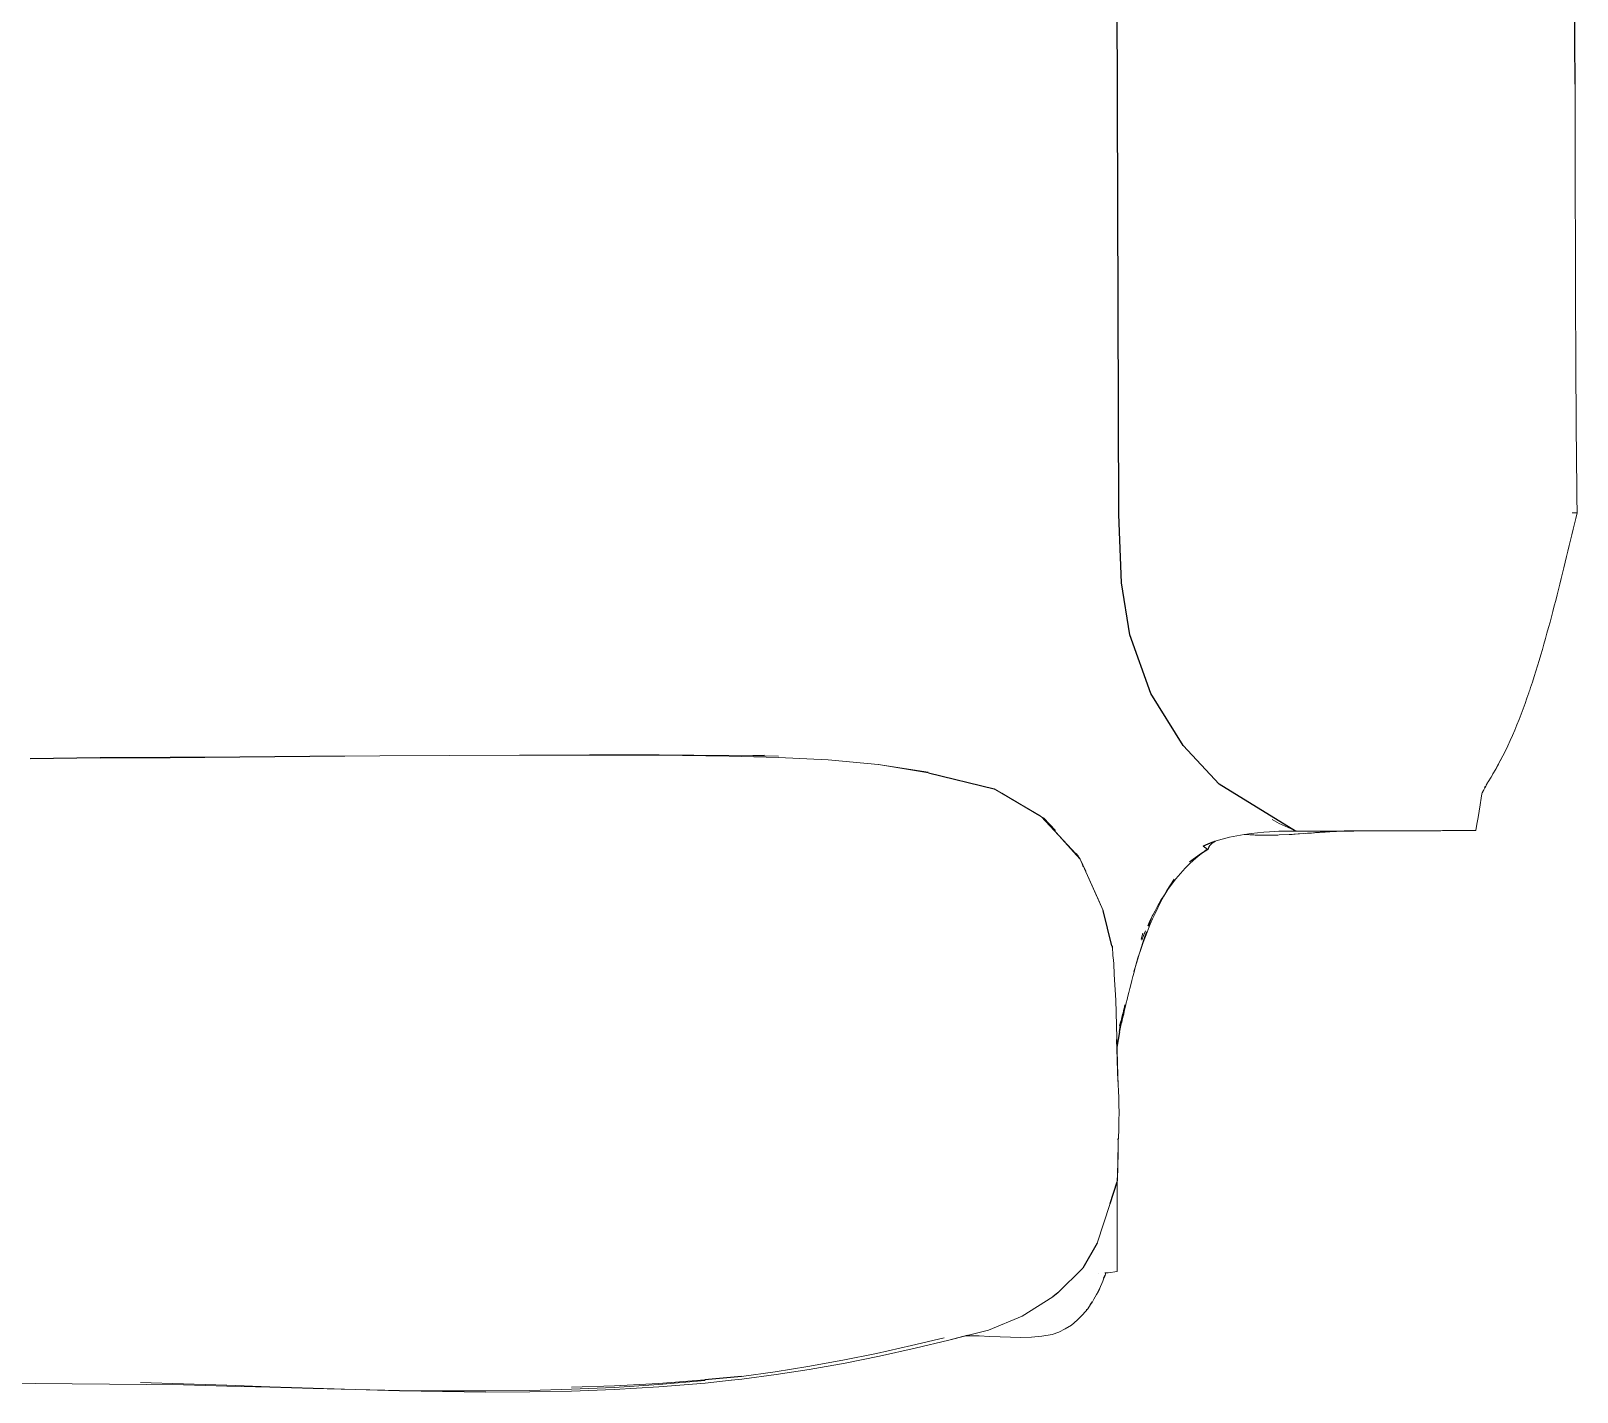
# Model space of a CAD drawing. Header units: inches. Extents: x -2 to 764, y -6 to 562.
# Drawn here: x 106.7 to 123.97, y 133.15 to 148.35 of the extents above; entities that cross this region are included whole.
import ezdxf

# ---------------------------------------------------------------- set-up
doc = ezdxf.new("R2010")
doc.units = ezdxf.units.IN
doc.header["$MEASUREMENT"] = 0
doc.layers.get('0').update_dxf_attribs({"true_color": 0xffffff})
doc.layers.add('SEAT', color=5, linetype='Continuous')

# ---------------------------------------------------------------- blocks, each defined once
blk = doc.blocks.new('LSD223X_0P')
at = {"layer": 'SEAT', "lineweight": 0}
for p, q in [((-15.798, -1.753), (-15.779, 0.68)), ((-15.812, -2.235), (-15.798, -1.753)), ((-15.826, -2.717), (-15.812, -2.235)), ((-15.839, -3.199), (-15.826, -2.717)), ((-15.852, -3.667), (-15.839, -3.199)), ((-15.851, -3.668), (-15.839, -3.199)), ((-15.866, -4.163), (-15.852, -3.667)), ((-15.861, -4.163), (-15.851, -3.668)), ((-15.875, -4.643), (-15.866, -4.163)), ((-15.867, -4.643), (-15.861, -4.163)), ((-15.88, -5.127), (-15.875, -4.643)), ((-15.867, -5.127), (-15.867, -4.643)), ((-15.878, -5.619), (-15.88, -5.127)), ((-15.862, -5.62), (-15.867, -5.127)), ((-15.869, -6.087), (-15.878, -5.619)), ((-15.849, -6.087), (-15.862, -5.62)), ((-15.851, -6.563), (-15.869, -6.087)), ((-15.828, -6.563), (-15.849, -6.087)), ((-15.796, -7.061), (-15.828, -6.563)), ((-15.822, -7.06), (-15.851, -6.563)), ((-15.779, -7.577), (-15.822, -7.06)), ((-15.75, -7.58), (-15.796, -7.061)), ((-15.747, -7.87), (-15.779, -7.577)), ((-15.735, -7.987), (-15.747, -7.873)), ((-15.684, -8.371), (-15.735, -7.987)), ((-15.653, -8.361), (-15.705, -7.984)), ((-15.626, -8.742), (-15.684, -8.371)), ((-15.595, -8.724), (-15.653, -8.361)), ((-15.555, -9.143), (-15.626, -8.742)), ((-15.524, -9.117), (-15.595, -8.724)), ((-15.479, -9.524), (-15.555, -9.143)), ((-15.448, -9.491), (-15.524, -9.117)), ((-15.361, -9.882), (-15.448, -9.491)), ((-15.391, -9.923), (-15.479, -9.524)), ((-15.301, -10.299), (-15.391, -9.923)), ((-15.272, -10.25), (-15.361, -9.882)), ((-15.252, -10.492), (-15.301, -10.299)), ((-15.245, -10.509), (-15.301, -10.299)), ((-15.253, -10.638), (-15.25, -10.52)), ((-15.25, -10.52), (-15.252, -10.491)), ((-15.258, -10.755), (-15.253, -10.638)), ((-15.267, -10.989), (-15.263, -10.872)), ((-15.263, -10.872), (-15.258, -10.755)), ((-15.269, -11.106), (-15.267, -10.989)), ((-15.265, -11.223), (-15.269, -11.106)), ((-15.254, -11.339), (-15.265, -11.223)), ((-15.235, -11.454), (-15.254, -11.339)), ((-15.21, -11.528), (-15.235, -11.454)), ((-15.175, -11.6), (-15.21, -11.528)), ((-15.131, -11.669), (-15.175, -11.6)), ((-15.078, -11.734), (-15.131, -11.669)), ((-15.017, -11.795), (-15.078, -11.734)), ((-9.881, -11.727), (-9.926, -11.767)), ((-9.873, -11.724), (-9.903, -11.752)), ((-9.89, -11.744), (-9.903, -11.752)), ((-9.865, -11.72), (-9.89, -11.744)), ((-9.879, -11.735), (-9.89, -11.744)), ((-9.858, -11.716), (-9.879, -11.735)), ((-9.868, -11.726), (-9.879, -11.735)), ((-14.948, -11.852), (-15.017, -11.795)), ((-14.948, -11.852), (-14.962, -11.84)), ((-14.903, -11.883), (-14.948, -11.852)), ((-14.841, -11.921), (-14.872, -11.904)), ((-9.951, -11.78), (-10.109, -11.85)), ((-9.98, -11.791), (-10.012, -11.801)), ((-9.951, -11.78), (-9.98, -11.791)), ((-9.926, -11.767), (-9.951, -11.78)), ((-9.903, -11.752), (-9.926, -11.767)), ((-14.777, -11.957), (-14.789, -11.951)), ((-14.639, -12.02), (-14.728, -11.982)), ((-14.607, -12.031), (-14.639, -12.02)), ((-14.549, -12.054), (-14.574, -12.045)), ((-14.559, -11.975), (-14.559, -11.975)), ((-14.559, -11.975), (-14.559, -11.975)), ((-14.546, -12.079), (-14.546, -12.079)), ((-14.532, -12.182), (-14.546, -12.079)), ((-10.374, -11.968), (-10.5, -12.024)), ((-14.489, -12.182), (-14.532, -12.182)), ((-14.475, -12.182), (-14.532, -12.182)), ((-14.484, -12.182), (-14.489, -12.182)), ((-14.418, -12.182), (-14.475, -12.182)), ((-14.47, -12.182), (-14.47, -12.182)), ((-14.447, -12.182), (-14.461, -12.182)), ((-14.433, -12.182), (-14.447, -12.182)), ((-14.447, -12.182), (-14.447, -12.182)), ((-14.427, -12.182), (-14.431, -12.182)), ((-14.425, -12.182), (-14.427, -12.182)), ((-14.427, -12.182), (-14.427, -12.182)), ((-14.427, -12.182), (-14.427, -12.182)), ((-14.36, -12.182), (-14.418, -12.182)), ((-14.418, -12.182), (-14.418, -12.182)), ((-14.408, -12.182), (-14.411, -12.182)), ((-14.398, -12.182), (-14.408, -12.182)), ((-14.404, -12.182), (-14.406, -12.182)), ((-14.361, -12.182), (-14.404, -12.182)), ((-14.404, -12.182), (-14.404, -12.182)), ((-14.404, -12.182), (-14.404, -12.182)), ((-14.361, -12.181), (-14.361, -12.182)), ((-14.353, -12.182), (-14.361, -12.182)), ((-14.303, -12.182), (-14.36, -12.182)), ((-14.36, -12.182), (-14.36, -12.182)), ((-14.347, -12.182), (-14.352, -12.182)), ((-14.334, -12.182), (-14.347, -12.182)), ((-14.347, -12.182), (-14.347, -12.182)), ((-14.323, -12.182), (-14.336, -12.182)), ((-14.321, -12.182), (-14.323, -12.182)), ((-14.32, -12.182), (-14.321, -12.182)), ((-14.321, -12.182), (-14.321, -12.182)), ((-14.321, -12.182), (-14.321, -12.182)), ((-14.319, -12.182), (-14.32, -12.182)), ((-14.318, -12.181), (-14.319, -12.182)), ((-14.319, -12.181), (-14.319, -12.182)), ((-14.306, -12.182), (-14.319, -12.182)), ((-14.299, -12.181), (-14.303, -12.182)), ((-14.246, -12.181), (-14.303, -12.182)), ((-14.303, -12.182), (-14.303, -12.182)), ((-14.285, -12.181), (-14.292, -12.181)), ((-14.272, -12.181), (-14.285, -12.181)), ((-14.276, -12.181), (-14.279, -12.181)), ((-14.234, -12.181), (-14.276, -12.181)), ((-14.276, -12.181), (-14.276, -12.181)), ((-14.276, -12.181), (-14.276, -12.181)), ((-14.188, -12.181), (-14.246, -12.181)), ((-14.246, -12.181), (-14.246, -12.181)), ((-14.231, -12.181), (-14.234, -12.181)), ((-14.233, -12.181), (-14.234, -12.181)), ((-14.234, -12.181), (-14.234, -12.181)), ((-14.223, -12.181), (-14.233, -12.181)), ((-14.21, -12.181), (-14.223, -12.181)), ((-14.216, -12.181), (-14.217, -12.181)), ((-14.215, -12.181), (-14.216, -12.181)), ((-14.216, -12.181), (-14.216, -12.181)), ((-14.216, -12.181), (-14.216, -12.181)), ((-14.191, -12.181), (-14.207, -12.181)), ((-14.178, -12.181), (-14.191, -12.181)), ((-14.191, -12.181), (-14.191, -12.181)), ((-14.191, -12.181), (-14.191, -12.181)), ((-14.132, -12.181), (-14.188, -12.181)), ((-14.162, -12.181), (-14.173, -12.181)), ((-14.15, -12.181), (-14.162, -12.181)), ((-14.149, -12.181), (-14.152, -12.181)), ((-14.115, -12.181), (-14.149, -12.181)), ((-14.149, -12.181), (-14.149, -12.181)), ((-14.149, -12.181), (-14.149, -12.181)), ((-14.076, -12.181), (-14.132, -12.181)), ((-14.101, -12.181), (-14.116, -12.181)), ((-14.111, -12.181), (-14.114, -12.181)), ((-14.11, -12.181), (-14.111, -12.181)), ((-14.111, -12.181), (-14.111, -12.181)), ((-14.111, -12.181), (-14.111, -12.181)), ((-14.089, -12.181), (-14.101, -12.181)), ((-14.064, -12.181), (-14.078, -12.181)), ((-14.02, -12.18), (-14.076, -12.181)), ((-14.057, -12.181), (-14.064, -12.181)), ((-14.064, -12.181), (-14.064, -12.181)), ((-14.064, -12.181), (-14.064, -12.181)), ((-14.04, -12.181), (-14.059, -12.181)), ((-14.029, -12.181), (-14.04, -12.181)), ((-14.022, -12.18), (-14.025, -12.18)), ((-14.013, -12.18), (-14.022, -12.18)), ((-14.022, -12.18), (-14.022, -12.18)), ((-14.022, -12.18), (-14.022, -12.18)), ((-13.963, -12.18), (-14.02, -12.18)), ((-14.007, -12.18), (-14.011, -12.18)), ((-14.004, -12.18), (-14.007, -12.18)), ((-14.007, -12.18), (-14.007, -12.18)), ((-14.007, -12.18), (-14.007, -12.18)), ((-13.979, -12.18), (-14.003, -12.18)), ((-13.968, -12.18), (-13.979, -12.18)), ((-13.909, -12.18), (-13.963, -12.18)), ((-13.918, -12.18), (-13.948, -12.18)), ((-13.938, -12.18), (-13.946, -12.18)), ((-13.936, -12.18), (-13.938, -12.18)), ((-13.938, -12.18), (-13.938, -12.18)), ((-13.938, -12.18), (-13.938, -12.18)), ((-13.911, -12.18), (-13.918, -12.18)), ((-13.851, -12.18), (-13.909, -12.18)), ((-13.858, -12.18), (-13.901, -12.18)), ((-13.896, -12.18), (-13.898, -12.18)), ((-13.892, -12.18), (-13.896, -12.18)), ((-13.896, -12.18), (-13.896, -12.18)), ((-13.896, -12.18), (-13.896, -12.18)), ((-13.798, -12.18), (-13.858, -12.18)), ((-13.796, -12.18), (-13.851, -12.18)), ((-13.738, -12.179), (-13.798, -12.18)), ((-13.74, -12.179), (-13.796, -12.18)), ((-13.685, -12.179), (-13.74, -12.179)), ((-13.678, -12.179), (-13.738, -12.179)), ((-13.631, -12.179), (-13.685, -12.179)), ((-13.633, -12.179), (-13.678, -12.179)), ((-13.619, -12.179), (-13.631, -12.179)), ((-13.577, -12.179), (-13.631, -12.179)), ((-13.561, -12.179), (-13.619, -12.179)), ((-13.521, -12.179), (-13.577, -12.179)), ((-13.548, -12.18), (-13.573, -12.179)), ((-13.502, -12.179), (-13.561, -12.179)), ((-13.496, -12.183), (-13.548, -12.18)), ((-13.371, -12.187), (-13.496, -12.183)), ((-13.438, -12.185), (-13.496, -12.183)), ((-13.314, -12.189), (-13.438, -12.185)), ((-13.314, -12.189), (-13.371, -12.187)), ((-13.253, -12.191), (-13.314, -12.189)), ((-13.195, -12.192), (-13.253, -12.191)), ((-13.137, -12.193), (-13.195, -12.192)), ((-13.081, -12.193), (-13.137, -12.193)), ((-13.062, -12.193), (-13.081, -12.193)), ((-12.943, -12.199), (-13.044, -12.195)), ((-12.847, -12.201), (-12.943, -12.199)), ((-12.757, -12.202), (-12.847, -12.201)), ((-12.671, -12.201), (-12.757, -12.202)), ((-12.591, -12.199), (-12.671, -12.201)), ((-12.516, -12.196), (-12.591, -12.199)), ((-11.5, -12.165), (-12.343, -12.188)), ((-11.84, -12.209), (-11.857, -12.205)), ((-11.823, -12.213), (-11.84, -12.209)), ((-11.805, -12.217), (-11.823, -12.213)), ((-11.786, -12.222), (-11.805, -12.217)), ((-11.775, -12.212), (-11.791, -12.208)), ((-11.767, -12.227), (-11.786, -12.222)), ((-11.76, -12.216), (-11.775, -12.212)), ((-11.748, -12.232), (-11.767, -12.227)), ((-11.745, -12.219), (-11.76, -12.216)), ((-11.727, -12.237), (-11.748, -12.232)), ((-11.729, -12.224), (-11.745, -12.219)), ((-11.712, -12.228), (-11.729, -12.224)), ((-11.706, -12.242), (-11.727, -12.237)), ((-11.696, -12.232), (-11.712, -12.228)), ((-11.682, -12.248), (-11.706, -12.242)), ((-11.678, -12.237), (-11.696, -12.232)), ((-11.657, -12.254), (-11.682, -12.248)), ((-11.661, -12.242), (-11.678, -12.237)), ((-11.642, -12.247), (-11.661, -12.242)), ((-11.629, -12.26), (-11.657, -12.254)), ((-11.622, -12.252), (-11.642, -12.247)), ((-11.6, -12.268), (-11.629, -12.26)), ((-11.601, -12.257), (-11.622, -12.252)), ((-11.578, -12.263), (-11.601, -12.257)), ((-11.5, -12.165), (-11.562, -12.165)), ((-11.058, -12.138), (-11.092, -12.142)), ((-11.026, -12.135), (-11.058, -12.138)), ((-11.005, -12.134), (-11.026, -12.135)), ((-10.984, -12.132), (-11.005, -12.134)), ((-10.964, -12.131), (-10.984, -12.132)), ((-10.943, -12.129), (-10.964, -12.131)), ((-10.922, -12.128), (-10.943, -12.129)), ((-10.895, -12.121), (-10.922, -12.128)), ((-10.901, -12.127), (-10.922, -12.128)), ((-10.898, -12.126), (-10.901, -12.127)), ((-10.897, -12.126), (-10.901, -12.127)), ((-11.567, -12.275), (-11.6, -12.268)), ((-11.553, -12.27), (-11.578, -12.263)), ((-11.532, -12.283), (-11.567, -12.275)), ((-11.495, -12.292), (-11.532, -12.283)), ((-11.456, -12.301), (-11.495, -12.292)), ((-11.415, -12.311), (-11.456, -12.301)), ((-11.373, -12.321), (-11.415, -12.311)), ((-11.329, -12.332), (-11.373, -12.321)), ((-11.282, -12.344), (-11.329, -12.332)), ((-11.236, -12.356), (-11.282, -12.344)), ((-11.187, -12.369), (-11.236, -12.356)), ((-11.136, -12.383), (-11.187, -12.369)), ((-11.135, -12.381), (-11.182, -12.367)), ((-11.038, -12.41), (-11.136, -12.383)), ((-11.087, -12.395), (-11.135, -12.381)), ((-11.038, -12.41), (-11.087, -12.395)), ((-10.987, -12.427), (-11.082, -12.398)), ((-10.987, -12.427), (-11.038, -12.41)), ((-10.936, -12.444), (-10.998, -12.423)), ((-10.936, -12.444), (-10.987, -12.427)), ((-10.88, -12.463), (-10.936, -12.444)), ((-10.826, -12.483), (-10.88, -12.463)), ((-10.779, -12.475), (-10.83, -12.455)), ((-10.771, -12.504), (-10.826, -12.483)), ((-10.727, -12.497), (-10.779, -12.475)), ((-10.712, -12.527), (-10.771, -12.504)), ((-10.653, -12.551), (-10.712, -12.527)), ((-10.617, -12.547), (-10.672, -12.522)), ((-10.593, -12.577), (-10.653, -12.551)), ((-10.56, -12.575), (-10.617, -12.547)), ((-10.532, -12.605), (-10.593, -12.577)), ((-10.503, -12.604), (-10.56, -12.575)), ((-10.47, -12.634), (-10.532, -12.605)), ((-10.445, -12.636), (-10.503, -12.604)), ((-10.407, -12.666), (-10.47, -12.634)), ((-10.386, -12.67), (-10.445, -12.636)), ((-10.34, -12.702), (-10.407, -12.666)), ((-10.324, -12.709), (-10.386, -12.67)), ((-10.266, -12.747), (-10.34, -12.702)), ((-10.266, -12.747), (-10.324, -12.709)), ((-10.206, -12.79), (-10.266, -12.747)), ((-10.146, -12.837), (-10.206, -12.79)), ((-10.086, -12.887), (-10.146, -12.837)), ((-10.028, -12.941), (-10.086, -12.887)), ((-9.971, -12.998), (-10.028, -12.941)), ((-9.915, -13.058), (-9.971, -12.998)), ((-9.908, -13.055), (-9.957, -12.99)), ((-9.908, -13.055), (-9.915, -13.058)), ((-9.863, -13.122), (-9.915, -13.058)), ((-9.861, -13.123), (-9.908, -13.055)), ((-9.818, -13.195), (-9.863, -13.122)), ((-9.861, -13.123), (-9.863, -13.122)), ((-9.818, -13.195), (-9.861, -13.123)), ((-9.818, -13.195), (-9.819, -13.197)), ((-9.819, -13.197), (-9.816, -13.198)), ((-9.806, -13.178), (-9.818, -13.195)), ((-9.806, -13.178), (-9.818, -13.195)), ((-9.818, -13.195), (-9.815, -13.197)), ((-9.815, -13.197), (-9.816, -13.198)), ((-9.816, -13.198), (-9.813, -13.198)), ((-9.815, -13.197), (-9.812, -13.197)), ((-9.815, -13.197), (-9.813, -13.198)), ((-9.813, -13.198), (-9.809, -13.199)), ((-9.812, -13.197), (-9.809, -13.198)), ((-9.809, -13.198), (-9.806, -13.2)), ((-9.809, -13.199), (-9.806, -13.2)), ((-9.781, -13.141), (-9.806, -13.178)), ((-9.806, -13.178), (-9.804, -13.179)), ((-9.806, -13.2), (-9.803, -13.201)), ((-9.806, -13.2), (-9.802, -13.201)), ((-9.803, -13.201), (-9.8, -13.202)), ((-9.8, -13.202), (-9.797, -13.203)), ((-9.797, -13.203), (-9.794, -13.205)), ((-9.794, -13.205), (-9.791, -13.206)), ((-9.791, -13.206), (-9.788, -13.208)), ((-9.788, -13.208), (-9.785, -13.21)), ((-9.785, -13.21), (-9.782, -13.211)), ((-9.782, -13.211), (-9.779, -13.213)), ((-9.781, -13.141), (-9.779, -13.145)), ((-9.779, -13.145), (-9.777, -13.149)), ((-9.779, -13.213), (-9.777, -13.215)), ((-9.777, -13.149), (-9.776, -13.152)), ((-9.777, -13.215), (-9.774, -13.217)), ((-9.776, -13.152), (-9.774, -13.156)), ((-9.774, -13.156), (-9.772, -13.16)), ((-9.774, -13.217), (-9.771, -13.219)), ((-9.772, -13.16), (-9.771, -13.163)), ((-9.771, -13.163), (-9.769, -13.167)), ((-9.771, -13.219), (-9.768, -13.222)), ((-9.769, -13.167), (-9.767, -13.171)), ((-9.768, -13.222), (-9.766, -13.224)), ((-9.767, -13.171), (-9.766, -13.174)), ((-9.766, -13.174), (-9.764, -13.178)), ((-9.766, -13.224), (-9.763, -13.226)), ((-9.764, -13.178), (-9.762, -13.182)), ((-9.763, -13.226), (-9.76, -13.229)), ((-9.762, -13.182), (-9.761, -13.185)), ((-9.761, -13.185), (-9.759, -13.189)), ((-9.76, -13.229), (-9.758, -13.232)), ((-9.759, -13.189), (-9.758, -13.193)), ((-9.758, -13.193), (-9.756, -13.197)), ((-9.758, -13.232), (-9.755, -13.234)), ((-9.756, -13.197), (-9.754, -13.2)), ((-9.755, -13.234), (-9.753, -13.237)), ((-9.754, -13.2), (-9.753, -13.204)), ((-9.753, -13.204), (-9.751, -13.208)), ((-9.753, -13.237), (-9.75, -13.24)), ((-9.751, -13.208), (-9.75, -13.212)), ((-9.75, -13.212), (-9.748, -13.215)), ((-9.75, -13.24), (-9.748, -13.243)), ((-9.748, -13.215), (-9.747, -13.219)), ((-9.748, -13.243), (-9.745, -13.246)), ((-9.747, -13.219), (-9.745, -13.223)), ((-9.745, -13.223), (-9.744, -13.227)), ((-9.745, -13.246), (-9.743, -13.25)), ((-9.744, -13.227), (-9.742, -13.23)), ((-9.743, -13.25), (-9.741, -13.253)), ((-9.742, -13.23), (-9.741, -13.234)), ((-9.741, -13.234), (-9.74, -13.238)), ((-9.741, -13.253), (-9.738, -13.256)), ((-9.74, -13.238), (-9.738, -13.242)), ((-9.738, -13.242), (-9.737, -13.245)), ((-9.738, -13.256), (-9.736, -13.26)), ((-9.737, -13.245), (-9.735, -13.249)), ((-9.736, -13.26), (-9.734, -13.264)), ((-9.735, -13.249), (-9.734, -13.253)), ((-9.734, -13.253), (-9.733, -13.257)), ((-9.734, -13.264), (-9.731, -13.268)), ((-9.733, -13.257), (-9.731, -13.26)), ((-9.731, -13.26), (-9.73, -13.264)), ((-9.731, -13.268), (-9.729, -13.271)), ((-9.73, -13.264), (-9.729, -13.268)), ((-9.729, -13.268), (-9.728, -13.269)), ((-9.729, -13.268), (-9.728, -13.269)), ((-9.729, -13.268), (-9.727, -13.272)), ((-9.729, -13.268), (-9.727, -13.272)), ((-9.729, -13.268), (-9.727, -13.272)), ((-9.729, -13.268), (-9.729, -13.268)), ((-9.729, -13.271), (-9.727, -13.275)), ((-9.727, -13.272), (-9.702, -13.354)), ((-9.727, -13.275), (-9.725, -13.279)), ((-9.726, -13.277), (-9.725, -13.278)), ((-9.702, -13.354), (-9.681, -13.436)), ((-9.681, -13.436), (-9.664, -13.518)), ((-9.65, -13.598), (-9.664, -13.518)), ((-9.65, -13.613), (-9.657, -13.723)), ((-9.65, -13.598), (-9.649, -13.602)), ((-9.649, -13.599), (-9.65, -13.613)), ((-9.657, -13.723), (-9.659, -13.833)), ((-9.656, -13.709), (-9.657, -13.723)), ((-9.653, -13.665), (-9.656, -13.709)), ((-9.659, -13.833), (-9.659, -13.848)), ((-9.659, -13.848), (-9.657, -13.959)), ((-9.657, -13.959), (-9.657, -13.974)), ((-9.657, -13.974), (-9.656, -13.991)), ((-9.656, -13.991), (-9.651, -14.102)), ((-9.651, -14.102), (-9.65, -14.12)), ((-9.65, -14.12), (-9.649, -14.137)), ((-9.649, -14.137), (-9.644, -14.204)), ((-9.647, -14.156), (-9.638, -14.286)), ((-9.638, -14.286), (-9.637, -14.306)), ((-9.637, -14.306), (-9.635, -14.327)), ((-9.635, -14.327), (-9.634, -14.35)), ((-9.634, -14.35), (-9.631, -14.386)), ((-9.632, -14.372), (-9.627, -14.442)), ((-9.63, -14.397), (-9.624, -14.495)), ((-9.628, -14.421), (-9.621, -14.549)), ((-9.626, -14.447), (-9.619, -14.58)), ((-9.619, -14.58), (-9.618, -14.606)), ((-9.618, -14.606), (-9.617, -14.632)), ((-9.617, -14.632), (-9.615, -14.662)), ((-9.615, -14.658), (-9.613, -14.705)), ((-9.614, -14.684), (-9.612, -14.779)), ((-9.614, -14.687), (-9.614, -14.703)), ((-9.614, -14.689), (-9.614, -14.703)), ((-9.614, -14.693), (-9.613, -14.732)), ((-9.614, -14.694), (-9.613, -14.722)), ((-9.614, -14.703), (-9.613, -14.732)), ((-9.613, -14.71), (-9.611, -14.821)), ((-9.613, -14.722), (-9.613, -14.755)), ((-9.613, -14.732), (-9.613, -14.757)), ((-9.613, -14.755), (-9.612, -14.789)), ((-9.612, -14.789), (-9.612, -14.823)), ((-9.612, -14.823), (-9.611, -14.857)), ((-9.611, -14.821), (-9.611, -14.842)), ((-9.611, -14.842), (-9.611, -14.862)), ((-9.611, -14.857), (-9.611, -14.864)), ((-9.611, -14.862), (-9.611, -14.876)), ((-9.611, -14.876), (-9.611, -14.889)), ((-9.611, -14.889), (-9.611, -14.902)), ((-9.611, -14.902), (-9.611, -14.915)), ((-9.611, -14.915), (-9.611, -14.929)), ((-9.611, -14.929), (-9.611, -14.942)), ((-9.611, -14.942), (-9.611, -14.956)), ((-9.611, -14.97), (-9.611, -14.956)), ((-9.611, -14.97), (-9.61, -14.984)), ((-9.61, -14.984), (-9.61, -14.998)), ((-9.61, -14.998), (-9.61, -15.012)), ((-9.61, -15.012), (-9.61, -15.027)), ((-9.61, -15.027), (-9.61, -15.042)), ((-9.61, -15.042), (-9.61, -15.057)), ((-9.61, -15.057), (-9.61, -15.073)), ((-9.61, -15.073), (-9.61, -15.088)), ((-9.61, -15.088), (-9.61, -15.105)), ((-9.61, -15.105), (-9.61, -15.121)), ((-9.61, -15.121), (-9.61, -15.138)), ((-9.61, -15.138), (-9.61, -15.155)), ((-9.61, -15.155), (-9.61, -15.173)), ((-9.61, -15.173), (-9.61, -15.19)), ((-9.61, -15.19), (-9.61, -15.208)), ((-9.61, -15.208), (-9.61, -15.226)), ((-9.61, -15.226), (-9.61, -15.244)), ((-9.61, -15.244), (-9.609, -15.262)), ((-9.609, -15.262), (-9.609, -15.281)), ((-9.609, -15.281), (-9.609, -15.299)), ((-9.609, -15.299), (-9.609, -15.317)), ((-9.609, -15.317), (-9.609, -15.335)), ((-9.609, -15.335), (-9.609, -15.353)), ((-9.609, -15.353), (-9.609, -15.371)), ((-9.609, -15.371), (-9.609, -15.389)), ((-9.609, -15.389), (-9.609, -15.407)), ((-9.609, -15.407), (-9.609, -15.425)), ((-9.609, -15.425), (-9.609, -15.443)), ((-9.609, -15.443), (-9.609, -15.461)), ((-9.609, -15.461), (-9.609, -15.479)), ((-9.609, -15.479), (-9.609, -15.497)), ((-9.609, -15.497), (-9.609, -15.514)), ((-9.609, -15.514), (-9.608, -15.532)), ((-9.608, -15.532), (-9.608, -15.55)), ((-9.608, -15.55), (-9.608, -15.568)), ((-9.608, -15.568), (-9.608, -15.585)), ((-9.608, -15.585), (-9.608, -15.603)), ((-9.608, -15.603), (-9.608, -15.621)), ((-9.608, -15.621), (-9.608, -15.639)), ((-9.608, -15.639), (-9.608, -15.656)), ((-9.608, -15.656), (-9.608, -15.674)), ((-9.608, -15.674), (-9.608, -15.692)), ((-9.608, -15.692), (-9.608, -15.709)), ((-9.608, -15.709), (-9.608, -15.727)), ((-9.608, -15.727), (-9.608, -15.745)), ((-9.608, -15.745), (-9.608, -15.763)), ((-9.608, -15.763), (-9.608, -15.78)), ((-9.608, -15.78), (-9.608, -15.798)), ((-9.608, -15.798), (-9.607, -15.816)), ((-9.607, -15.816), (-9.607, -15.834)), ((-9.607, -15.834), (-9.607, -15.851)), ((-9.607, -15.851), (-9.607, -15.869)), ((-9.607, -15.869), (-9.607, -15.887)), ((-9.607, -15.887), (-9.607, -15.905)), ((-9.607, -15.905), (-9.607, -15.923)), ((-9.607, -15.923), (-9.607, -15.94)), ((-9.607, -15.94), (-9.607, -15.958)), ((-9.607, -15.958), (-9.607, -15.976)), ((-9.607, -15.976), (-9.607, -15.994)), ((-9.607, -15.994), (-9.607, -16.011)), ((-9.607, -16.011), (-9.607, -16.029)), ((-9.607, -16.029), (-9.607, -16.047)), ((-9.607, -16.047), (-9.607, -16.065)), ((-9.607, -16.065), (-9.606, -16.082)), ((-9.606, -16.082), (-9.606, -16.1)), ((-9.606, -16.1), (-9.606, -16.118)), ((-9.606, -16.118), (-9.606, -16.136)), ((-9.606, -16.136), (-9.606, -16.153)), ((-9.606, -16.153), (-9.606, -16.171)), ((-9.606, -16.189), (-9.606, -16.171)), ((-9.534, -16.2), (-9.606, -16.189)), ((-9.462, -16.212), (-9.534, -16.2)), ((-9.39, -16.223), (-9.462, -16.212)), ((-9.318, -16.235), (-9.39, -16.223)), ((-9.246, -16.246), (-9.318, -16.235)), ((-9.198, -16.253), (-9.186, -16.258)), ((-9.186, -16.258), (-9.165, -16.269)), ((-9.15, -16.276), (-9.13, -16.287)), ((-9.11, -16.298), (-9.095, -16.306)), ((-9.067, -16.323), (-9.061, -16.326)), ((-9.061, -16.326), (-9.009, -16.357)), ((-9.009, -16.357), (-8.956, -16.387)), ((-8.996, -16.365), (-8.974, -16.378)), ((-8.974, -16.378), (-8.92, -16.409)), ((-8.92, -16.409), (-8.866, -16.439)), ((-8.866, -16.439), (-8.811, -16.468)), ((-8.857, -16.444), (-8.828, -16.46)), ((-8.828, -16.46), (-8.773, -16.489)), ((-8.773, -16.489), (-8.716, -16.517)), ((-8.716, -16.517), (-8.659, -16.545)), ((-8.659, -16.545), (-8.601, -16.572)), ((-8.601, -16.572), (-8.543, -16.597)), ((-8.543, -16.597), (-8.485, -16.622)), ((-8.485, -16.622), (-8.426, -16.647)), ((-8.426, -16.647), (-8.367, -16.67)), ((-8.367, -16.67), (-8.308, -16.693)), ((-8.308, -16.693), (-8.248, -16.715)), ((-8.248, -16.715), (-8.188, -16.737)), ((-8.188, -16.737), (-8.128, -16.758)), ((-8.128, -16.758), (-8.098, -16.769)), ((-8.098, -16.769), (-8.068, -16.779)), ((-8.068, -16.779), (-8.053, -16.784)), ((-8.053, -16.784), (-8.038, -16.789)), ((-8.038, -16.789), (-8.008, -16.799)), ((-8.008, -16.799), (-7.948, -16.819)), ((-7.948, -16.819), (-7.887, -16.839)), ((-7.887, -16.839), (-7.826, -16.858)), ((-7.826, -16.858), (-7.766, -16.877)), ((-7.766, -16.877), (-7.705, -16.895)), ((-7.705, -16.895), (-7.644, -16.913)), ((-7.644, -16.913), (-7.583, -16.931)), ((-7.583, -16.931), (-7.523, -16.948)), ((-7.523, -16.948), (-7.462, -16.965)), ((-7.462, -16.965), (-7.401, -16.982)), ((-7.401, -16.982), (-7.34, -16.999)), ((-7.34, -16.999), (-7.28, -17.016)), ((-7.28, -17.016), (-7.219, -17.032)), ((-7.219, -17.032), (-7.158, -17.048)), ((-7.158, -17.048), (-7.097, -17.064)), ((-7.097, -17.064), (-7.036, -17.08)), ((-7.036, -17.08), (-6.975, -17.095)), ((-6.975, -17.095), (-6.914, -17.111)), ((-6.914, -17.111), (-6.853, -17.126)), ((-6.853, -17.126), (-6.792, -17.141)), ((-6.792, -17.141), (-6.731, -17.156)), ((-6.731, -17.156), (-6.67, -17.171)), ((-6.67, -17.171), (-6.609, -17.186)), ((-6.609, -17.186), (-6.544, -17.201)), ((-6.544, -17.201), (-6.484, -17.216)), ((-6.484, -17.216), (-6.423, -17.231)), ((-6.423, -17.231), (-6.363, -17.246)), ((-6.363, -17.246), (-6.302, -17.26)), ((-6.302, -17.26), (-6.241, -17.275)), ((-6.241, -17.275), (-6.181, -17.289)), ((-6.181, -17.289), (-6.12, -17.303)), ((-6.12, -17.303), (-6.059, -17.318)), ((-6.059, -17.306), (-6.059, -17.279)), ((-6.059, -17.283), (-6.059, -17.304)), ((-6.059, -17.302), (-6.059, -17.299)), ((-6.059, -17.314), (-6.059, -17.302)), ((-6.059, -17.304), (-6.059, -17.315)), ((-6.059, -17.318), (-6.059, -17.306)), ((-6.059, -17.315), (-6.059, -17.318)), ((-5.882, -17.316), (-6.059, -17.318)), ((-5.705, -17.314), (-5.882, -17.316)), ((-5.527, -17.312), (-5.705, -17.314)), ((-5.35, -17.311), (-5.527, -17.312)), ((-5.173, -17.309), (-5.35, -17.311)), ((-4.995, -17.308), (-5.173, -17.309)), ((-4.818, -17.307), (-4.995, -17.308)), ((-4.641, -17.306), (-4.818, -17.307)), ((-4.463, -17.305), (-4.641, -17.306)), ((-4.286, -17.304), (-4.463, -17.305)), ((-4.109, -17.303), (-4.286, -17.304)), ((-3.931, -17.302), (-4.109, -17.303)), ((-3.754, -17.301), (-3.931, -17.302)), ((-3.576, -17.3), (-3.754, -17.301)), ((-3.399, -17.3), (-3.576, -17.3)), ((-3.221, -17.3), (-3.399, -17.3)), ((-3.044, -17.299), (-3.221, -17.3)), ((-2.866, -17.299), (-3.044, -17.299)), ((-2.688, -17.298), (-2.866, -17.299)), ((-2.511, -17.298), (-2.688, -17.298)), ((-2.333, -17.298), (-2.511, -17.298)), ((-2.155, -17.297), (-2.333, -17.298)), ((-1.978, -17.297), (-2.155, -17.297)), ((-1.8, -17.296), (-1.978, -17.297)), ((-1.622, -17.296), (-1.8, -17.296)), ((-1.445, -17.295), (-1.622, -17.296)), ((-1.267, -17.295), (-1.445, -17.295))]:
    blk.add_line(p, q, dxfattribs=at)
at = {"layer": 'SEAT'}
for p, q in [((-8.803, -0.04), (-8.791, -0.82)), ((-15.705, -7.984), (-15.744, -7.575)), ((-8.963, -10.075), (-9.139, -10.808)), ((-14.771, -11.519), (-14.817, -11.463)), ((-14.903, -11.883), (-14.872, -11.904)), ((-14.216, -11.956), (-14.497, -11.797)), ((-14.728, -11.982), (-14.777, -11.957)), ((-14.607, -12.031), (-14.574, -12.045)), ((-10.895, -12.121), (-10.5, -12.024)), ((-13.772, -12.103), (-13.531, -12.179)), ((-13.062, -12.193), (-13.044, -12.195)), ((-11.857, -12.205), (-12.025, -12.177)), ((-7.42, -12.324), (-6.839, -12.228)), ((-6.839, -12.228), (-6.077, -12.198)), ((-6.077, -12.198), (5.639, -12.166)), ((-8.075, -12.557), (-7.42, -12.324)), ((-8.656, -12.918), (-8.075, -12.557)), ((-9.087, -13.32), (-8.656, -12.918)), ((-9.614, -14.171), (-9.087, -13.32)), ((-9.165, -16.269), (-9.15, -16.276)), ((-9.13, -16.287), (-9.11, -16.298)), ((-9.095, -16.306), (-9.067, -16.323)), ((-1.267, -17.295), (0.702, -17.287))]:
    blk.add_line(p, q, dxfattribs=at)
at = {"layer": 'SEAT', "linetype": 'Continuous', "lineweight": 0}
for p, q in [((-8.799, -0.82), (-8.793, -1.601)), ((-8.791, -0.82), (-8.787, -1.601)), ((-15.787, -1.752), (-15.774, -1.27)), ((-8.793, -1.601), (-8.787, -2.381)), ((-8.787, -1.601), (-8.782, -2.381)), ((-15.803, -2.235), (-15.787, -1.752)), ((-15.82, -2.717), (-15.803, -2.235)), ((-8.787, -2.381), (-8.78, -3.162)), ((-8.782, -2.381), (-8.776, -3.162)), ((-15.837, -3.199), (-15.82, -2.717)), ((-15.852, -3.667), (-15.837, -3.199)), ((-8.78, -3.162), (-8.773, -3.943)), ((-8.776, -3.162), (-8.771, -3.943)), ((-8.773, -3.943), (-8.768, -4.724)), ((-8.771, -3.943), (-8.767, -4.724)), ((-8.768, -4.724), (-8.764, -5.504)), ((-8.767, -4.724), (-8.764, -5.504)), ((-8.764, -5.504), (-8.762, -6.285)), ((-8.764, -5.504), (-8.763, -6.285)), ((-15.81, -6.564), (-15.825, -6.087)), ((-8.763, -6.285), (-8.766, -7.064)), ((-8.762, -6.285), (-8.762, -7.064)), ((-15.784, -7.059), (-15.81, -6.564)), ((-15.744, -7.575), (-15.784, -7.059)), ((-8.766, -7.064), (-8.775, -7.845)), ((-8.762, -7.064), (-8.768, -7.844)), ((-8.775, -7.845), (-8.79, -8.398)), ((-8.768, -7.844), (-8.777, -8.396)), ((-8.774, -7.845), (-8.766, -8.242)), ((-8.79, -8.398), (-8.818, -8.953)), ((-8.818, -8.953), (-8.869, -9.51)), ((-8.869, -9.515), (-8.963, -10.075)), ((-8.869, -9.51), (-8.956, -10.068)), ((-15.187, -10.745), (-15.252, -10.492)), ((-15.032, -11.119), (-15.187, -10.745)), ((-9.139, -10.808), (-9.452, -11.337)), ((-9.139, -10.808), (-9.442, -11.322)), ((-9.188, -10.893), (-9.452, -11.337)), ((-14.817, -11.463), (-15.032, -11.119)), ((-9.479, -11.366), (-9.881, -11.727)), ((-9.461, -11.347), (-9.873, -11.724)), ((-9.452, -11.337), (-9.865, -11.72)), ((-9.466, -11.357), (-9.605, -11.49)), ((-9.479, -11.366), (-9.49, -11.375)), ((-14.497, -11.797), (-14.771, -11.519)), ((-14.717, -11.572), (-14.771, -11.519)), ((-9.926, -11.767), (-10.5, -12.024)), ((-10.109, -11.85), (-10.374, -11.968)), ((-9.926, -11.767), (-10.061, -11.829)), ((-14.789, -11.951), (-14.841, -11.921)), ((-14.701, -11.993), (-14.728, -11.982)), ((-14.559, -11.975), (-14.559, -11.975)), ((-14.559, -11.975), (-14.559, -11.975)), ((-14.549, -12.044), (-14.546, -12.079)), ((-13.772, -12.103), (-14.216, -11.956)), ((-14.431, -12.182), (-14.532, -12.182)), ((-14.47, -12.182), (-14.532, -12.182)), ((-14.461, -12.182), (-14.484, -12.182)), ((-14.411, -12.182), (-14.47, -12.182)), ((-14.406, -12.182), (-14.433, -12.182)), ((-14.361, -12.182), (-14.425, -12.182)), ((-14.352, -12.182), (-14.398, -12.182)), ((-14.336, -12.182), (-14.353, -12.182)), ((-14.292, -12.181), (-14.334, -12.182)), ((-14.321, -12.182), (-14.323, -12.182)), ((-14.323, -12.182), (-14.323, -12.182)), ((-14.32, -12.182), (-14.32, -12.182)), ((-14.32, -12.182), (-14.32, -12.182)), ((-14.303, -12.182), (-14.306, -12.182)), ((-14.279, -12.181), (-14.299, -12.181)), ((-14.217, -12.181), (-14.276, -12.181)), ((-14.233, -12.181), (-14.272, -12.181)), ((-14.207, -12.181), (-14.231, -12.181)), ((-14.149, -12.181), (-14.215, -12.181)), ((-14.173, -12.181), (-14.21, -12.181)), ((-14.152, -12.181), (-14.178, -12.181)), ((-14.116, -12.181), (-14.15, -12.181)), ((-14.107, -12.181), (-14.115, -12.181)), ((-14.114, -12.181), (-14.114, -12.181)), ((-14.107, -12.181), (-14.11, -12.181)), ((-14.078, -12.181), (-14.107, -12.181)), ((-14.059, -12.181), (-14.089, -12.181)), ((-14.025, -12.18), (-14.057, -12.181)), ((-14.003, -12.18), (-14.029, -12.181)), ((-13.98, -12.18), (-14.013, -12.18)), ((-14.011, -12.18), (-14.011, -12.18)), ((-14.003, -12.18), (-14.004, -12.18)), ((-13.946, -12.18), (-13.98, -12.18)), ((-13.904, -12.18), (-13.98, -12.18)), ((-13.948, -12.18), (-13.968, -12.18)), ((-13.898, -12.18), (-13.936, -12.18)), ((-13.901, -12.18), (-13.911, -12.18)), ((-13.801, -12.18), (-13.904, -12.18)), ((-13.855, -12.18), (-13.892, -12.18)), ((-13.813, -12.18), (-13.855, -12.18)), ((-13.772, -12.18), (-13.813, -12.18)), ((-13.772, -12.18), (-13.801, -12.18)), ((-13.731, -12.179), (-13.772, -12.18)), ((-13.69, -12.179), (-13.731, -12.179)), ((-13.699, -12.179), (-13.731, -12.179)), ((-13.697, -12.179), (-13.699, -12.179)), ((-13.649, -12.179), (-13.69, -12.179)), ((-13.608, -12.179), (-13.649, -12.179)), ((-13.631, -12.179), (-13.633, -12.179)), ((-13.598, -12.179), (-13.608, -12.179)), ((-13.598, -12.179), (-13.608, -12.179)), ((-13.595, -12.179), (-13.598, -12.179)), ((-13.567, -12.179), (-13.595, -12.179)), ((-13.527, -12.179), (-13.567, -12.179)), ((-13.499, -12.179), (-13.567, -12.179)), ((-13.487, -12.179), (-13.527, -12.179)), ((-13.314, -12.189), (-13.496, -12.183)), ((-13.377, -12.187), (-13.438, -12.185)), ((-13.318, -12.188), (-13.377, -12.187)), ((-13.261, -12.189), (-13.318, -12.188)), ((-13.204, -12.19), (-13.261, -12.189)), ((-12.446, -12.192), (-12.516, -12.196)), ((-12.343, -12.188), (-12.446, -12.192)), ((-12.379, -12.188), (-12.446, -12.192)), ((-11.941, -12.173), (-12.379, -12.188)), ((-12.141, -12.181), (-12.379, -12.188)), ((-12.317, -12.183), (-12.379, -12.188)), ((-11.99, -12.176), (-12.317, -12.183)), ((-11.829, -12.207), (-11.851, -12.202)), ((-11.807, -12.212), (-11.829, -12.207)), ((-11.783, -12.217), (-11.807, -12.212)), ((-11.757, -12.223), (-11.783, -12.217)), ((-11.729, -12.229), (-11.757, -12.223)), ((-11.7, -12.236), (-11.729, -12.229)), ((-11.668, -12.242), (-11.7, -12.236)), ((-11.633, -12.25), (-11.668, -12.242)), ((-11.595, -12.258), (-11.633, -12.25)), ((-11.555, -12.266), (-11.595, -12.258)), ((-11.215, -12.148), (-11.5, -12.165)), ((-11.092, -12.142), (-11.215, -12.148)), ((-11.084, -12.398), (-11.136, -12.383)), ((-11.082, -12.398), (-11.084, -12.398)), ((-11.038, -12.41), (-11.084, -12.398)), ((-11.03, -12.413), (-11.084, -12.398)), ((-10.998, -12.423), (-11.03, -12.413)), ((-10.987, -12.427), (-11.03, -12.413)), ((-10.976, -12.429), (-11.03, -12.413)), ((-10.916, -12.448), (-10.976, -12.429)), ((-10.859, -12.466), (-10.916, -12.448)), ((-10.801, -12.485), (-10.859, -12.466)), ((-10.753, -12.468), (-10.82, -12.448)), ((-10.738, -12.507), (-10.801, -12.485)), ((-10.611, -12.553), (-10.675, -12.529)), ((-10.546, -12.579), (-10.611, -12.553)), ((-10.278, -12.737), (-10.34, -12.702)), ((-10.214, -12.777), (-10.278, -12.737)), ((-10.148, -12.819), (-10.214, -12.777)), ((-9.813, -13.187), (-9.863, -13.122)), ((-9.819, -13.197), (-9.811, -13.184)), ((-9.818, -13.195), (-9.813, -13.187)), ((-9.811, -13.184), (-9.795, -13.161)), ((-9.811, -13.184), (-9.808, -13.186)), ((-9.803, -13.201), (-9.799, -13.202)), ((-9.802, -13.201), (-9.802, -13.201)), ((-9.802, -13.201), (-9.799, -13.202)), ((-9.799, -13.202), (-9.796, -13.203)), ((-9.796, -13.203), (-9.792, -13.205)), ((-9.795, -13.161), (-9.792, -13.163)), ((-9.792, -13.205), (-9.789, -13.206)), ((-9.789, -13.206), (-9.786, -13.208)), ((-9.786, -13.208), (-9.783, -13.21)), ((-9.783, -13.21), (-9.78, -13.211)), ((-9.78, -13.211), (-9.776, -13.213)), ((-9.776, -13.213), (-9.773, -13.215)), ((-9.773, -13.215), (-9.77, -13.218)), ((-9.725, -13.264), (-9.729, -13.267)), ((-9.725, -13.264), (-9.729, -13.267)), ((-9.725, -13.264), (-9.729, -13.267)), ((-9.725, -13.264), (-9.729, -13.267)), ((-9.729, -13.267), (-9.729, -13.268)), ((-9.729, -13.267), (-9.729, -13.268)), ((-9.729, -13.267), (-9.729, -13.267)), ((-9.729, -13.267), (-9.729, -13.268)), ((-9.729, -13.268), (-9.729, -13.267)), ((-9.729, -13.268), (-9.726, -13.275)), ((-9.729, -13.268), (-9.729, -13.268)), ((-9.729, -13.268), (-9.726, -13.276)), ((-9.729, -13.268), (-9.729, -13.268)), ((-9.728, -13.269), (-9.726, -13.275)), ((-9.728, -13.269), (-9.726, -13.275)), ((-9.727, -13.272), (-9.726, -13.275)), ((-9.727, -13.272), (-9.726, -13.275)), ((-9.725, -13.278), (-9.724, -13.281)), ((-9.725, -13.279), (-9.725, -13.28)), ((-9.649, -13.599), (-9.657, -13.723)), ((-9.649, -13.599), (-9.653, -13.665)), ((-9.649, -13.602), (-9.639, -13.676)), ((-9.639, -13.676), (-9.631, -13.75)), ((-9.631, -13.75), (-9.624, -13.819)), ((-9.624, -13.819), (-9.62, -13.881)), ((-9.62, -13.881), (-9.616, -13.937)), ((-9.616, -13.937), (-9.614, -13.985)), ((-9.614, -13.985), (-9.613, -14.027)), ((-9.485, -13.911), (-9.527, -13.991)), ((-9.647, -14.156), (-9.64, -14.266)), ((-9.572, -14.092), (-9.614, -14.187)), ((-9.613, -14.12), (-9.614, -14.141)), ((-9.614, -14.141), (-9.614, -14.158)), ((-9.614, -14.158), (-9.614, -14.171)), ((-9.613, -14.027), (-9.613, -14.064)), ((-9.613, -14.064), (-9.613, -14.094)), ((-9.613, -14.094), (-9.613, -14.12)), ((-9.613, -14.107), (-9.613, -14.202)), ((-9.613, -14.107), (-9.613, -14.214)), ((-9.527, -13.991), (-9.572, -14.092)), ((-9.644, -14.204), (-9.64, -14.266)), ((-9.614, -14.171), (-9.614, -14.18)), ((-9.614, -14.18), (-9.614, -14.187)), ((-9.614, -14.187), (-9.614, -14.191)), ((-9.614, -14.191), (-9.614, -14.192)), ((-9.614, -14.192), (-9.614, -14.193)), ((-9.614, -14.193), (-9.613, -14.192)), ((-9.614, -14.329), (-9.613, -14.249)), ((-9.614, -14.329), (-9.613, -14.265)), ((-9.614, -14.344), (-9.613, -14.265)), ((-9.614, -14.36), (-9.613, -14.274)), ((-9.614, -14.344), (-9.613, -14.274)), ((-9.613, -14.18), (-9.613, -14.18)), ((-9.613, -14.18), (-9.613, -14.181)), ((-9.613, -14.181), (-9.613, -14.18)), ((-9.613, -14.182), (-9.613, -14.181)), ((-9.613, -14.181), (-9.613, -14.182)), ((-9.613, -14.184), (-9.613, -14.182)), ((-9.613, -14.182), (-9.613, -14.185)), ((-9.613, -14.186), (-9.613, -14.184)), ((-9.613, -14.185), (-9.613, -14.188)), ((-9.613, -14.188), (-9.613, -14.186)), ((-9.613, -14.19), (-9.613, -14.188)), ((-9.613, -14.188), (-9.613, -14.192)), ((-9.613, -14.192), (-9.613, -14.19)), ((-9.613, -14.192), (-9.613, -14.197)), ((-9.613, -14.197), (-9.613, -14.202)), ((-9.613, -14.202), (-9.613, -14.207)), ((-9.613, -14.207), (-9.613, -14.214)), ((-9.613, -14.314), (-9.613, -14.214)), ((-9.613, -14.214), (-9.613, -14.241)), ((-9.613, -14.241), (-9.613, -14.249)), ((-9.613, -14.314), (-9.613, -14.249)), ((-9.613, -14.249), (-9.613, -14.257)), ((-9.613, -14.257), (-9.613, -14.265)), ((-9.613, -14.265), (-9.613, -14.274)), ((-9.613, -14.274), (-9.613, -14.283)), ((-9.613, -14.283), (-9.613, -14.293)), ((-9.613, -14.293), (-9.613, -14.302)), ((-9.613, -14.302), (-9.613, -14.312)), ((-9.613, -14.323), (-9.613, -14.312)), ((-9.613, -14.323), (-9.613, -14.334)), ((-9.613, -14.334), (-9.613, -14.345)), ((-9.632, -14.372), (-9.624, -14.481)), ((-9.631, -14.386), (-9.624, -14.481)), ((-9.63, -14.397), (-9.623, -14.505)), ((-9.628, -14.421), (-9.622, -14.529)), ((-9.627, -14.442), (-9.623, -14.505)), ((-9.626, -14.447), (-9.62, -14.555)), ((-9.624, -14.495), (-9.622, -14.529)), ((-9.614, -14.36), (-9.615, -14.377)), ((-9.615, -14.377), (-9.615, -14.395)), ((-9.615, -14.395), (-9.615, -14.414)), ((-9.615, -14.414), (-9.615, -14.434)), ((-9.615, -14.434), (-9.615, -14.455)), ((-9.615, -14.455), (-9.615, -14.476)), ((-9.615, -14.476), (-9.615, -14.499)), ((-9.615, -14.499), (-9.615, -14.522)), ((-9.613, -14.345), (-9.613, -14.357)), ((-9.613, -14.357), (-9.613, -14.369)), ((-9.613, -14.369), (-9.613, -14.381)), ((-9.613, -14.381), (-9.613, -14.394)), ((-9.613, -14.394), (-9.613, -14.407)), ((-9.613, -14.407), (-9.613, -14.421)), ((-9.613, -14.421), (-9.612, -14.435)), ((-9.612, -14.435), (-9.612, -14.449)), ((-9.612, -14.449), (-9.612, -14.464)), ((-9.612, -14.464), (-9.612, -14.479)), ((-9.612, -14.479), (-9.612, -14.495)), ((-9.612, -14.495), (-9.612, -14.511)), ((-9.621, -14.549), (-9.62, -14.555)), ((-9.615, -14.522), (-9.615, -14.547)), ((-9.615, -14.547), (-9.615, -14.624)), ((-9.615, -14.547), (-9.615, -14.649)), ((-9.615, -14.547), (-9.615, -14.573)), ((-9.615, -14.573), (-9.615, -14.649)), ((-9.615, -14.573), (-9.614, -14.676)), ((-9.615, -14.573), (-9.615, -14.6)), ((-9.615, -14.6), (-9.614, -14.676)), ((-9.615, -14.6), (-9.614, -14.703)), ((-9.615, -14.6), (-9.615, -14.628)), ((-9.615, -14.628), (-9.614, -14.689)), ((-9.615, -14.628), (-9.613, -14.732)), ((-9.615, -14.628), (-9.614, -14.658)), ((-9.615, -14.649), (-9.614, -14.676)), ((-9.615, -14.658), (-9.611, -14.739)), ((-9.615, -14.662), (-9.611, -14.739)), ((-9.614, -14.658), (-9.614, -14.693)), ((-9.614, -14.658), (-9.613, -14.762)), ((-9.614, -14.658), (-9.614, -14.689)), ((-9.614, -14.676), (-9.614, -14.687)), ((-9.612, -14.511), (-9.612, -14.527)), ((-9.612, -14.527), (-9.612, -14.544)), ((-9.612, -14.544), (-9.612, -14.562)), ((-9.612, -14.562), (-9.612, -14.58)), ((-9.612, -14.58), (-9.612, -14.598)), ((-9.612, -14.598), (-9.612, -14.617)), ((-9.612, -14.617), (-9.612, -14.637)), ((-9.612, -14.637), (-9.612, -14.657)), ((-9.612, -14.657), (-9.612, -14.677)), ((-9.612, -14.677), (-9.612, -14.698)), ((-9.614, -14.684), (-9.611, -14.76)), ((-9.614, -14.689), (-9.613, -14.762)), ((-9.614, -14.689), (-9.612, -14.794)), ((-9.614, -14.689), (-9.614, -14.694)), ((-9.613, -14.705), (-9.611, -14.76)), ((-9.613, -14.71), (-9.611, -14.801)), ((-9.613, -14.722), (-9.612, -14.794)), ((-9.613, -14.722), (-9.611, -14.827)), ((-9.613, -14.755), (-9.611, -14.827)), ((-9.613, -14.755), (-9.61, -14.86)), ((-9.613, -14.757), (-9.613, -14.762)), ((-9.613, -14.762), (-9.612, -14.794)), ((-9.612, -14.698), (-9.611, -14.718)), ((-9.612, -14.779), (-9.611, -14.801)), ((-9.612, -14.789), (-9.61, -14.86)), ((-9.612, -14.789), (-9.609, -14.893)), ((-9.612, -14.794), (-9.611, -14.827)), ((-9.612, -14.823), (-9.609, -14.893)), ((-9.612, -14.823), (-9.608, -14.925)), ((-9.611, -14.718), (-9.611, -14.739)), ((-9.611, -14.739), (-9.611, -14.76)), ((-9.611, -14.76), (-9.611, -14.78)), ((-9.611, -14.78), (-9.611, -14.801)), ((-9.61, -14.891), (-9.611, -14.801)), ((-9.611, -14.827), (-9.61, -14.86)), ((-9.61, -14.925), (-9.611, -14.842)), ((-9.61, -14.891), (-9.611, -14.842)), ((-9.611, -14.864), (-9.61, -14.891)), ((-9.609, -14.954), (-9.611, -14.876)), ((-9.61, -14.925), (-9.611, -14.876)), ((-9.61, -14.86), (-9.609, -14.893)), ((-9.61, -14.891), (-9.61, -14.925)), ((-9.61, -14.925), (-9.609, -14.954)), ((-9.609, -14.893), (-9.608, -14.925)), ((-9.246, -16.246), (-9.198, -16.253)), ((-8.938, -16.398), (-8.883, -16.429)), ((-8.938, -16.398), (-8.866, -16.439)), ((-8.883, -16.429), (-8.866, -16.439)), ((-8.883, -16.429), (-8.857, -16.444)), ((-8.883, -16.429), (-8.811, -16.468)), ((-6.059, -17.285), (-6.059, -17.264)), ((-6.059, -17.277), (-6.059, -17.301)), ((-6.059, -17.299), (-6.059, -17.285)), ((-6.059, -17.301), (-6.059, -17.315)), ((-6.059, -17.315), (-6.059, -17.318))]:
    blk.add_line(p, q, dxfattribs=at)

msp = doc.modelspace()

# ---------------------------------------------------------------- block references
at = {"rotation": 90}
msp.add_blockref('LSD223X_0P', (106.649, 149.025), dxfattribs=at)

doc.saveas('drawing.dxf')
